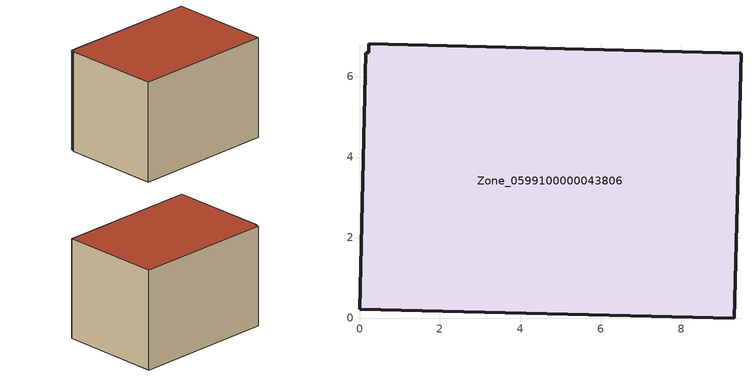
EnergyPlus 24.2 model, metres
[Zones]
Zone_0599100000043806
 floor ground (C_G): 0.23,6.59 0.23,6.81 9.48,6.58 9.31,0 0,0.22 0.16,6.6 z0
 wall outside (C_F): 0,0.22 9.31,0 9.48,6.58 0.23,6.81 0.23,6.59 0.16,6.6 0,0.22 z0:6.54
 roof outside (C_R): 0.23,6.81 0.23,6.59 0.16,6.6 0,0.22 9.31,0 9.48,6.58 z6.54
[BUILDING]
Pand.0599100000043806: North Axis=0; Terrain=City; Loads Convergence Tolerance Value=0.04; Temperature Convergence Tolerance Value=0.4; Solar Distribution=FullExterior; Maximum Number of Warmup Days=25; Minimum Number of Warmup Days=1
[Site:Location]
Rotterdam.The.Hague.AP_ZH_NLD Design_Conditions: Latitude=51.96; Longitude=4.45; Time Zone=1; Elevation=-4.5
[SITE:GROUNDTEMPERATURE:BUILDINGSURFACE]
18, 18, 18, 18, 18, 18, 18, 18, 18, 18, 18, 18
[MATERIAL] Thermal Absorptance=0.9; Solar Absorptance=0.7; Visible Absorptance=0.7
Name | Roughness | Thickness | Conductivity | Density | Specific Heat
G.TC.1946-1964 | MediumSmooth | 0.15 | 1 | 540 | 1210
F.TC.1946-1964 | Rough | 0.3 | 0.857143 | 1920 | 840
R.TC.1946-1964 | MediumRough | 0.2 | 0.235294 | 1500 | 1000
[CONSTRUCTION]
C_G: G.TC.1946-1964
C_F: F.TC.1946-1964
C_R: R.TC.1946-1964
[ZONE]
Zone_0599100000043806: Type=1; Multiplier=1; Ceiling Height=Autocalculate; Volume=Autocalculate; Floor Area=autocalculate; Part of Total Floor Area=Yes
[ZONEINFILTRATION:DESIGNFLOWRATE]
Infil_Zone_0599100000043806: Zone or ZoneList or Space or SpaceList=Zone_0599100000043806; Schedule=AlwaysOn; Design Flow Rate Calculation Method=Flow/Area; Flow Rate per Floor Area=0.003; Constant Term Coefficient=1; Temperature Term Coefficient=0; Velocity Term Coefficient=0; Velocity Squared Term Coefficient=0
[HVACTEMPLATE:ZONE:IDEALLOADSAIRSYSTEM]
Zone_0599100000043806: Maximum Heating Supply Air Temperature=50; Minimum Cooling Supply Air Temperature=13; Maximum Heating Supply Air Humidity Ratio=0.0156; Minimum Cooling Supply Air Humidity Ratio=0.0077; Heating Limit=NoLimit; Cooling Limit=NoLimit; Dehumidification Control Type=ConstantSensibleHeatRatio; Cooling Sensible Heat Ratio=0.7; Dehumidification Setpoint=60; Humidification Control Type=None; Humidification Setpoint=30; Outdoor Air Method=None; Outdoor Air Flow Rate per Person=0.00944; Outdoor Air Flow Rate per Zone Floor Area=0; Outdoor Air Flow Rate per Zone=0; Demand Controlled Ventilation Type=None; Outdoor Air Economizer Type=NoEconomizer; Heat Recovery Type=None; Sensible Heat Recovery Effectiveness=0.7; Latent Heat Recovery Effectiveness=0.65
[ZONECONTROL:THERMOSTAT]
ThermostatControl_Zone_0599100000043806: Zone or ZoneList=Zone_0599100000043806; Control Type Schedule=DualSetpointControlType; Control 1=Thermostat_Zone_0599100000043806; Temperature Difference Between Cutout And Setpoint=0
[THERMOSTATSETPOINT:DUALSETPOINT]
Thermostat_Zone_0599100000043806: Heating Setpoint Temperature Schedule=HeatingSetpoint_Zone_0599100000043806; Cooling Setpoint Temperature Schedule=CoolingSetpoint_Zone_0599100000043806
[SCHEDULE:COMPACT]
HeatingSetpoint_Zone_0599100000043806: Through: 12/31, For: AllDays, Until: 24:00, 21
CoolingSetpoint_Zone_0599100000043806: Through: 12/31, For: AllDays, Until: 24:00, 24
DualSetpointControlType: Through: 12/31, For: AllDays, Until: 24:00, 4
AlwaysOn: Through: 12/31, For: AllDays, Until: 24:00, 1
